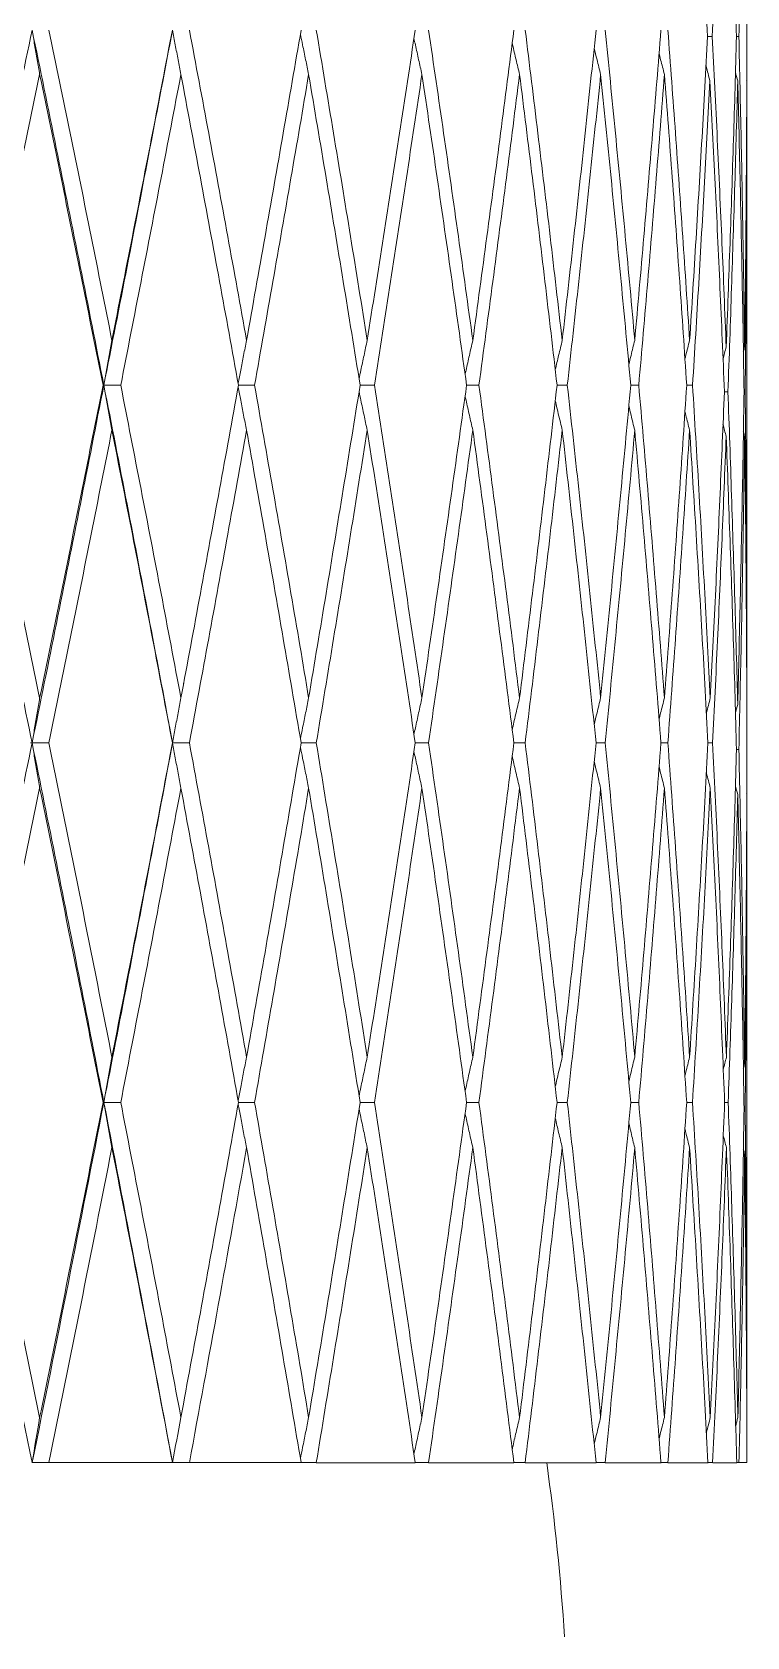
# Model space of a CAD drawing. Extents: x 1661 to 2451, y 0 to 579.
# Drawn here: x 1901.01 to 1907.1, y 425.28 to 438.94 of the extents above; entities that cross this region are included whole.
import ezdxf

# ---------------------------------------------------------------- set-up
doc = ezdxf.new("R2010")
doc.units = 0
doc.header["$LTSCALE"] = 10
doc.header["$MEASUREMENT"] = 0
doc.layers.add('1', color=7, linetype='CONTINUOUS')
doc.layers.add('2', color=7, linetype='CONTINUOUS', true_color=0xffffff)

msp = doc.modelspace()

# ---------------------------------------------------------------- linework, layer by layer
at = {"layer": '1', "color": 7, "linetype": 'Continuous', "lineweight": 18}
msp.add_arc((1885.586, 423.984), 20, 3.7175, 7.9896, dxfattribs=at)
at = {"layer": '2', "color": 7, "linetype": 'Continuous', "lineweight": 18}
for p, q in [((1907.093, 438.531), (1907.095, 438.523)), ((1907.095, 438.523), (1907.095, 438.469)), ((1907.095, 438.469), (1907.095, 433.272)), ((1907.081, 435.878), (1907.071, 435.878)), ((1907.095, 433.272), (1907.095, 433.217)), ((1907.095, 433.217), (1907.094, 433.211)), ((1907.093, 432.457), (1907.095, 432.45)), ((1907.095, 432.45), (1907.095, 432.395)), ((1907.095, 432.395), (1907.095, 427.149)), ((1907.081, 429.774), (1907.071, 429.774)), ((1907.095, 427.149), (1907.094, 427.142)), ((1902.207, 426.764), (1901.158, 426.764)), ((1903.302, 426.764), (1902.35, 426.764)), ((1907.095, 426.764), (1907.028, 426.764))]:
    msp.add_line(p, q, dxfattribs=at)
for ratio, start_param, end_param in [(0.000006, 0.584475, 0.669017), (0.000005, 0.487784, 0.572325), (0.000004, 0.391093, 0.475634), (0.000003, 0.294402, 0.378943), (0.000002, 0.19771, 0.282252), (0.000001, 0.101019, 0.18556)]:
    msp.add_ellipse((1890.095, 426.763), major_axis=(17.001, 0), ratio=ratio, start_param=start_param, end_param=end_param, dxfattribs=at)
for points, degree in [([(1906.761, 438.902), (1906.746, 439.195), (1906.713, 439.779), (1906.661, 440.653), (1906.624, 441.233), (1906.605, 441.522)], 3), ([(1906.919, 441.522), (1906.908, 441.233), (1906.884, 440.653), (1906.844, 439.779), (1906.816, 439.195), (1906.801, 438.902)], 3), ([(1906.919, 441.522), (1906.931, 441.233), (1906.952, 440.653), (1906.982, 439.779), (1906.999, 439.195), (1907.007, 438.902)], 3), ([(1907.076, 441.522), (1907.072, 441.233), (1907.064, 440.653), (1907.047, 439.779), (1907.034, 439.195), (1907.027, 438.902)], 3), ([(1907.076, 441.522), (1907.08, 441.233), (1907.087, 440.653), (1907.093, 439.779), (1907.095, 439.195), (1907.095, 438.902)], 3), ([(1900.376, 435.933), (1900.449, 436.271), (1900.592, 436.945), (1900.804, 437.953), (1900.943, 438.622), (1901.013, 438.956)], 3), ([(1901.623, 435.933), (1901.557, 436.271), (1901.423, 436.946), (1901.219, 437.953), (1901.082, 438.622), (1901.013, 438.956)], 3), ([(1901.013, 438.956), (1901.02, 438.914), (1901.034, 438.83), (1901.056, 438.704), (1901.07, 438.62), (1901.077, 438.578)], 3), ([(1901.156, 438.956), (1901.217, 438.664), (1901.337, 438.079), (1901.516, 437.199), (1901.633, 436.61), (1901.692, 436.315)], 3), ([(1901.623, 435.933), (1901.69, 436.271), (1901.822, 436.945), (1902.016, 437.953), (1902.144, 438.622), (1902.207, 438.956)], 3), ([(1901.692, 436.315), (1901.75, 436.61), (1901.866, 437.199), (1902.038, 438.079), (1902.15, 438.664), (1902.206, 438.956)], 3), ([(1902.207, 438.956), (1902.215, 438.914), (1902.231, 438.83), (1902.255, 438.704), (1902.271, 438.62), (1902.279, 438.578)], 3), ([(1902.351, 438.956), (1902.406, 438.664), (1902.516, 438.079), (1902.678, 437.199), (1902.785, 436.61), (1902.838, 436.315)], 3), ([(1902.838, 436.315), (1902.89, 436.61), (1902.995, 437.199), (1903.15, 438.079), (1903.251, 438.664), (1903.302, 438.956)], 3), ([(1903.431, 438.956), (1903.48, 438.664), (1903.578, 438.079), (1903.723, 437.199), (1903.818, 436.61), (1903.864, 436.315)], 3), ([(1903.864, 436.315), (1903.911, 436.61), (1904.004, 437.199), (1904.14, 438.079), (1904.229, 438.664), (1904.273, 438.956)], 3), ([(1904.386, 438.956), (1904.43, 438.664), (1904.515, 438.079), (1904.641, 437.199), (1904.722, 436.61), (1904.763, 436.315)], 3), ([(1904.763, 436.315), (1904.803, 436.61), (1904.883, 437.199), (1905, 438.079), (1905.075, 438.664), (1905.113, 438.956)], 3), ([(1905.209, 438.956), (1905.245, 438.664), (1905.317, 438.079), (1905.422, 437.199), (1905.49, 436.61), (1905.524, 436.315)], 3), ([(1905.524, 436.315), (1905.557, 436.61), (1905.624, 437.199), (1905.72, 438.079), (1905.781, 438.664), (1905.812, 438.956)], 3), ([(1905.889, 438.956), (1905.919, 438.664), (1905.977, 438.079), (1906.061, 437.199), (1906.115, 436.61), (1906.141, 436.315)], 3), ([(1906.141, 436.315), (1906.167, 436.61), (1906.219, 437.199), (1906.293, 438.079), (1906.341, 438.664), (1906.364, 438.956)], 3), ([(1906.608, 436.315), (1906.589, 436.61), (1906.55, 437.199), (1906.488, 438.079), (1906.445, 438.664), (1906.423, 438.956)], 3), ([(1906.761, 438.902), (1906.746, 438.616), (1906.714, 438.043), (1906.663, 437.18), (1906.627, 436.603), (1906.608, 436.315)], 3), ([(1906.801, 438.902), (1906.816, 438.61), (1906.844, 438.025), (1906.884, 437.144), (1906.908, 436.555), (1906.919, 436.26)], 3), ([(1907.007, 438.902), (1906.999, 438.61), (1906.982, 438.025), (1906.952, 437.144), (1906.931, 436.555), (1906.919, 436.26)], 3), ([(1907.027, 438.902), (1907.02, 438.902), (1907.014, 438.902), (1907.007, 438.902)], 3), ([(1907.027, 438.902), (1907.034, 438.61), (1907.047, 438.025), (1907.064, 437.144), (1907.072, 436.555), (1907.076, 436.26)], 3), ([(1907.095, 438.902), (1907.095, 438.61), (1907.093, 438.025), (1907.087, 437.144), (1907.08, 436.555), (1907.076, 436.26)], 3), ([(1901.077, 438.578), (1901.016, 438.285), (1900.894, 437.699), (1900.708, 436.818), (1900.582, 436.228), (1900.519, 435.933)], 3), ([(1901.077, 438.578), (1901.138, 438.285), (1901.259, 437.699), (1901.439, 436.818), (1901.557, 436.228), (1901.616, 435.933)], 3), ([(1902.279, 438.578), (1902.223, 438.285), (1902.111, 437.699), (1901.94, 436.818), (1901.825, 436.228), (1901.767, 435.933)], 3), ([(1902.279, 438.578), (1902.334, 438.285), (1902.445, 437.699), (1902.608, 436.818), (1902.716, 436.228), (1902.769, 435.933)], 3), ([(1903.366, 438.578), (1903.317, 438.285), (1903.216, 437.699), (1903.062, 436.818), (1902.958, 436.228), (1902.906, 435.933)], 3), ([(1903.366, 438.578), (1903.416, 438.285), (1903.515, 437.699), (1903.661, 436.818), (1903.756, 436.228), (1903.804, 435.933)], 3), ([(1904.33, 438.578), (1904.287, 438.285), (1904.198, 437.699), (1904.063, 436.818), (1903.971, 436.228), (1903.925, 435.933)], 3), ([(1904.33, 438.578), (1904.374, 438.285), (1904.46, 437.699), (1904.587, 436.818), (1904.669, 436.228), (1904.71, 435.933)], 3), ([(1905.161, 438.578), (1905.124, 438.285), (1905.049, 437.699), (1904.934, 436.818), (1904.855, 436.228), (1904.815, 435.933)], 3), ([(1905.161, 438.578), (1905.198, 438.285), (1905.271, 437.699), (1905.377, 436.818), (1905.446, 436.228), (1905.48, 435.933)], 3), ([(1905.567, 435.933), (1905.6, 436.228), (1905.665, 436.818), (1905.76, 437.699), (1905.821, 438.285), (1905.851, 438.578)], 3), ([(1905.851, 438.578), (1905.881, 438.285), (1905.94, 437.699), (1906.025, 436.818), (1906.08, 436.228), (1906.107, 435.933)], 3), ([(1906.175, 435.933), (1906.201, 436.228), (1906.252, 436.818), (1906.325, 437.699), (1906.371, 438.285), (1906.394, 438.578)], 3), ([(1906.394, 438.578), (1906.416, 438.285), (1906.461, 437.699), (1906.524, 436.818), (1906.564, 436.228), (1906.583, 435.933)], 3), ([(1906.998, 438.598), (1907.004, 438.573), (1907.011, 438.548), (1907.017, 438.523)], 3), ([(1906.781, 438.523), (1906.766, 438.237), (1906.735, 437.663), (1906.686, 436.8), (1906.651, 436.222), (1906.633, 435.933)], 3), ([(1906.904, 435.878), (1906.892, 436.174), (1906.867, 436.763), (1906.826, 437.645), (1906.797, 438.231), (1906.781, 438.523)], 3), ([(1907.017, 438.523), (1907.01, 438.231), (1906.993, 437.645), (1906.965, 436.763), (1906.945, 436.174), (1906.934, 435.878)], 3), ([(1907.017, 438.523), (1907.025, 438.231), (1907.039, 437.645), (1907.057, 436.763), (1907.067, 436.174), (1907.071, 435.878)], 3), ([(1907.081, 435.878), (1907.084, 436.168), (1907.089, 436.745), (1907.094, 437.608), (1907.095, 438.182), (1907.095, 438.469)], 3), ([(1901.692, 436.315), (1901.684, 436.272), (1901.669, 436.188), (1901.646, 436.061), (1901.631, 435.976), (1901.623, 435.933)], 3), ([(1906.919, 436.26), (1906.91, 436.225), (1906.901, 436.19), (1906.892, 436.155)], 3), ([(1907.076, 436.26), (1907.073, 436.246), (1907.069, 436.232), (1907.065, 436.218)], 3), ([(1900.376, 435.933), (1900.448, 435.597), (1900.591, 434.922), (1900.804, 433.907), (1900.943, 433.228), (1901.013, 432.889)], 3), ([(1900.519, 435.933), (1900.582, 435.639), (1900.708, 435.049), (1900.894, 434.162), (1901.016, 433.569), (1901.077, 433.272)], 3), ([(1901.623, 435.933), (1901.557, 435.597), (1901.424, 434.922), (1901.22, 433.907), (1901.082, 433.228), (1901.013, 432.889)], 3), ([(1901.616, 435.933), (1901.557, 435.639), (1901.439, 435.049), (1901.26, 434.162), (1901.138, 433.569), (1901.077, 433.272)], 3), ([(1901.623, 435.933), (1901.623, 435.933), (1901.621, 435.933), (1901.618, 435.933), (1901.617, 435.933), (1901.616, 435.933)], 3), ([(1901.767, 435.933), (1901.751, 435.933), (1901.719, 435.933), (1901.671, 435.933), (1901.639, 435.933), (1901.623, 435.933)], 3), ([(1901.623, 435.933), (1901.69, 435.597), (1901.821, 434.922), (1902.016, 433.907), (1902.144, 433.228), (1902.207, 432.889)], 3), ([(1901.623, 435.933), (1901.631, 435.891), (1901.646, 435.806), (1901.669, 435.679), (1901.684, 435.594), (1901.692, 435.552)], 3), ([(1901.767, 435.933), (1901.825, 435.639), (1901.94, 435.049), (1902.111, 434.162), (1902.223, 433.569), (1902.279, 433.272)], 3), ([(1902.769, 435.933), (1902.716, 435.639), (1902.608, 435.049), (1902.445, 434.162), (1902.335, 433.569), (1902.279, 433.272)], 3), ([(1902.906, 435.933), (1902.958, 435.639), (1903.062, 435.049), (1903.216, 434.162), (1903.317, 433.569), (1903.366, 433.272)], 3), ([(1903.804, 435.933), (1903.756, 435.639), (1903.661, 435.049), (1903.515, 434.162), (1903.416, 433.569), (1903.366, 433.272)], 3), ([(1903.925, 435.933), (1903.971, 435.639), (1904.063, 435.049), (1904.198, 434.162), (1904.286, 433.569), (1904.33, 433.272)], 3), ([(1904.71, 435.933), (1904.669, 435.639), (1904.587, 435.049), (1904.46, 434.162), (1904.374, 433.569), (1904.33, 433.272)], 3), ([(1904.815, 435.933), (1904.855, 435.639), (1904.933, 435.049), (1905.049, 434.162), (1905.124, 433.569), (1905.161, 433.272)], 3), ([(1905.48, 435.933), (1905.446, 435.639), (1905.377, 435.049), (1905.271, 434.162), (1905.198, 433.569), (1905.161, 433.272)], 3), ([(1905.567, 435.933), (1905.6, 435.639), (1905.665, 435.049), (1905.76, 434.162), (1905.821, 433.569), (1905.851, 433.272)], 3), ([(1905.851, 433.272), (1905.881, 433.569), (1905.94, 434.162), (1906.025, 435.049), (1906.08, 435.639), (1906.107, 435.933)], 3), ([(1906.175, 435.933), (1906.201, 435.639), (1906.252, 435.049), (1906.324, 434.162), (1906.371, 433.569), (1906.394, 433.272)], 3), ([(1906.394, 433.272), (1906.416, 433.569), (1906.461, 434.162), (1906.524, 435.049), (1906.564, 435.639), (1906.583, 435.933)], 3), ([(1906.784, 433.272), (1906.769, 433.569), (1906.737, 434.162), (1906.687, 435.049), (1906.651, 435.639), (1906.633, 435.933)], 3), ([(1906.904, 435.878), (1906.892, 435.59), (1906.868, 435.012), (1906.828, 434.143), (1906.799, 433.563), (1906.784, 433.272)], 3), ([(1906.934, 435.878), (1906.924, 435.878), (1906.914, 435.878), (1906.904, 435.878)], 3), ([(1906.934, 435.878), (1906.945, 435.584), (1906.965, 434.994), (1906.993, 434.107), (1907.01, 433.514), (1907.017, 433.217)], 3), ([(1907.071, 435.878), (1907.067, 435.584), (1907.057, 434.994), (1907.039, 434.107), (1907.025, 433.514), (1907.017, 433.217)], 3), ([(1907.095, 433.272), (1907.095, 433.563), (1907.094, 434.143), (1907.089, 435.012), (1907.084, 435.59), (1907.081, 435.878)], 3), ([(1906.919, 435.497), (1906.91, 435.532), (1906.901, 435.566), (1906.892, 435.601)], 3), ([(1901.692, 435.552), (1901.633, 435.257), (1901.516, 434.666), (1901.337, 433.779), (1901.217, 433.186), (1901.156, 432.889)], 3), ([(1901.692, 435.552), (1901.75, 435.257), (1901.866, 434.666), (1902.038, 433.779), (1902.15, 433.186), (1902.207, 432.889)], 3), ([(1902.838, 435.552), (1902.785, 435.257), (1902.678, 434.666), (1902.516, 433.779), (1902.406, 433.186), (1902.351, 432.889)], 3), ([(1902.838, 435.552), (1902.89, 435.257), (1902.995, 434.666), (1903.15, 433.779), (1903.251, 433.186), (1903.302, 432.889)], 3), ([(1903.864, 435.552), (1903.818, 435.257), (1903.723, 434.666), (1903.579, 433.779), (1903.48, 433.186), (1903.431, 432.889)], 3), ([(1903.864, 435.552), (1903.911, 435.257), (1904.004, 434.666), (1904.14, 433.779), (1904.229, 433.186), (1904.273, 432.889)], 3), ([(1904.763, 435.552), (1904.722, 435.257), (1904.641, 434.666), (1904.515, 433.779), (1904.43, 433.186), (1904.386, 432.889)], 3), ([(1904.763, 435.552), (1904.803, 435.257), (1904.883, 434.666), (1904.999, 433.779), (1905.075, 433.186), (1905.113, 432.889)], 3), ([(1905.524, 435.552), (1905.49, 435.257), (1905.422, 434.666), (1905.317, 433.779), (1905.245, 433.186), (1905.208, 432.889)], 3), ([(1905.524, 435.552), (1905.557, 435.257), (1905.623, 434.666), (1905.719, 433.779), (1905.781, 433.186), (1905.812, 432.889)], 3), ([(1905.889, 432.889), (1905.919, 433.186), (1905.977, 433.779), (1906.061, 434.666), (1906.115, 435.257), (1906.141, 435.552)], 3), ([(1906.141, 435.552), (1906.167, 435.257), (1906.219, 434.666), (1906.293, 433.779), (1906.341, 433.186), (1906.364, 432.889)], 3), ([(1906.423, 432.889), (1906.445, 433.186), (1906.488, 433.779), (1906.55, 434.666), (1906.589, 435.257), (1906.608, 435.552)], 3), ([(1906.608, 435.552), (1906.627, 435.257), (1906.664, 434.666), (1906.716, 433.779), (1906.749, 433.186), (1906.764, 432.889)], 3), ([(1906.919, 435.497), (1906.908, 435.208), (1906.884, 434.63), (1906.846, 433.76), (1906.818, 433.179), (1906.804, 432.889)], 3), ([(1907.007, 432.834), (1906.999, 433.13), (1906.982, 433.724), (1906.952, 434.611), (1906.931, 435.202), (1906.919, 435.497)], 3), ([(1907.076, 435.497), (1907.072, 435.202), (1907.064, 434.611), (1907.047, 433.724), (1907.034, 433.13), (1907.027, 432.834)], 3), ([(1907.065, 435.539), (1907.069, 435.525), (1907.073, 435.511), (1907.076, 435.497)], 3), ([(1907.076, 435.497), (1907.08, 435.202), (1907.087, 434.611), (1907.093, 433.724), (1907.095, 433.13), (1907.095, 432.834)], 3), ([(1902.3, 433.387), (1902.303, 433.4)], 1), ([(1901.077, 433.272), (1901.07, 433.23), (1901.056, 433.145), (1901.034, 433.017), (1901.02, 432.931), (1901.013, 432.889)], 3), ([(1902.279, 433.272), (1902.271, 433.23), (1902.255, 433.145), (1902.231, 433.017), (1902.215, 432.931), (1902.207, 432.889)], 3), ([(1907.017, 433.217), (1907.011, 433.192), (1907.004, 433.167), (1906.998, 433.142)], 3), ([(1900.376, 429.83), (1900.449, 430.17), (1900.592, 430.851), (1900.804, 431.871), (1900.943, 432.55), (1901.013, 432.889)], 3), ([(1900.998, 432.889), (1901, 432.889), (1901.003, 432.889), (1901.008, 432.889), (1901.011, 432.889), (1901.013, 432.889)], 3), ([(1901.156, 432.889), (1901.14, 432.889), (1901.108, 432.889), (1901.06, 432.889), (1901.029, 432.889), (1901.013, 432.889)], 3), ([(1901.623, 429.83), (1901.557, 430.17), (1901.423, 430.851), (1901.22, 431.871), (1901.082, 432.55), (1901.013, 432.889)], 3), ([(1901.013, 432.889), (1901.02, 432.846), (1901.034, 432.761), (1901.056, 432.633), (1901.07, 432.547), (1901.077, 432.505)], 3), ([(1901.156, 432.889), (1901.217, 432.592), (1901.337, 431.999), (1901.516, 431.107), (1901.633, 430.512), (1901.692, 430.215)], 3), ([(1901.623, 429.83), (1901.69, 430.17), (1901.822, 430.851), (1902.016, 431.871), (1902.144, 432.55), (1902.207, 432.889)], 3), ([(1901.692, 430.215), (1901.75, 430.512), (1901.866, 431.107), (1902.038, 431.999), (1902.15, 432.592), (1902.207, 432.889)], 3), ([(1902.351, 432.889), (1902.335, 432.889), (1902.303, 432.889), (1902.255, 432.889), (1902.223, 432.889), (1902.207, 432.889)], 3), ([(1902.207, 432.889), (1902.215, 432.846), (1902.231, 432.761), (1902.255, 432.633), (1902.271, 432.547), (1902.279, 432.505)], 3), ([(1902.207, 432.889), (1902.207, 432.889), (1902.207, 432.889), (1902.207, 432.889), (1902.207, 432.889), (1902.207, 432.889)], 3), ([(1902.351, 432.889), (1902.406, 432.592), (1902.516, 431.999), (1902.678, 431.107), (1902.785, 430.512), (1902.838, 430.215)], 3), ([(1902.838, 430.215), (1902.89, 430.512), (1902.995, 431.107), (1903.15, 431.999), (1903.251, 432.592), (1903.302, 432.889)], 3), ([(1903.431, 432.889), (1903.48, 432.592), (1903.578, 431.999), (1903.723, 431.107), (1903.818, 430.512), (1903.864, 430.215)], 3), ([(1903.864, 430.215), (1903.911, 430.512), (1904.004, 431.107), (1904.14, 431.999), (1904.229, 432.592), (1904.273, 432.889)], 3), ([(1904.386, 432.889), (1904.43, 432.592), (1904.515, 431.999), (1904.641, 431.107), (1904.722, 430.512), (1904.763, 430.215)], 3), ([(1904.763, 430.215), (1904.803, 430.512), (1904.883, 431.107), (1905, 431.999), (1905.075, 432.592), (1905.113, 432.889)], 3), ([(1905.208, 432.889), (1905.245, 432.592), (1905.317, 431.999), (1905.422, 431.107), (1905.49, 430.512), (1905.524, 430.215)], 3), ([(1905.524, 430.215), (1905.557, 430.512), (1905.624, 431.107), (1905.719, 431.999), (1905.781, 432.592), (1905.812, 432.889)], 3), ([(1905.889, 432.889), (1905.919, 432.592), (1905.977, 431.999), (1906.061, 431.107), (1906.115, 430.512), (1906.141, 430.215)], 3), ([(1906.141, 430.215), (1906.167, 430.512), (1906.219, 431.107), (1906.293, 431.999), (1906.341, 432.592), (1906.364, 432.889)], 3), ([(1906.423, 432.889), (1906.445, 432.592), (1906.488, 431.999), (1906.55, 431.107), (1906.589, 430.512), (1906.608, 430.215)], 3), ([(1906.608, 430.215), (1906.627, 430.512), (1906.664, 431.107), (1906.716, 431.999), (1906.749, 432.592), (1906.764, 432.889)], 3), ([(1906.921, 430.215), (1906.91, 430.512), (1906.886, 431.107), (1906.847, 431.999), (1906.818, 432.592), (1906.804, 432.889)], 3), ([(1907.007, 432.834), (1906.999, 432.543), (1906.982, 431.962), (1906.954, 431.089), (1906.932, 430.506), (1906.921, 430.215)], 3), ([(1907.027, 432.834), (1907.02, 432.834), (1907.014, 432.834), (1907.007, 432.834)], 3), ([(1907.027, 432.834), (1907.034, 432.537), (1907.047, 431.944), (1907.064, 431.052), (1907.072, 430.457), (1907.076, 430.159)], 3), ([(1907.095, 432.834), (1907.095, 432.537), (1907.093, 431.944), (1907.087, 431.052), (1907.08, 430.457), (1907.076, 430.159)], 3), ([(1901.077, 432.505), (1901.016, 432.208), (1900.894, 431.614), (1900.708, 430.723), (1900.582, 430.128), (1900.519, 429.83)], 3), ([(1901.077, 432.505), (1901.138, 432.208), (1901.259, 431.614), (1901.439, 430.723), (1901.557, 430.128), (1901.616, 429.83)], 3), ([(1902.279, 432.505), (1902.223, 432.208), (1902.111, 431.614), (1901.94, 430.723), (1901.825, 430.128), (1901.767, 429.83)], 3), ([(1902.279, 432.505), (1902.334, 432.208), (1902.445, 431.614), (1902.608, 430.723), (1902.716, 430.128), (1902.769, 429.83)], 3), ([(1903.366, 432.505), (1903.317, 432.208), (1903.216, 431.614), (1903.062, 430.723), (1902.958, 430.128), (1902.906, 429.83)], 3), ([(1903.366, 432.505), (1903.416, 432.208), (1903.515, 431.614), (1903.661, 430.723), (1903.756, 430.128), (1903.804, 429.83)], 3), ([(1904.33, 432.505), (1904.287, 432.208), (1904.198, 431.614), (1904.063, 430.723), (1903.971, 430.128), (1903.925, 429.83)], 3), ([(1904.33, 432.505), (1904.374, 432.208), (1904.46, 431.614), (1904.587, 430.723), (1904.669, 430.128), (1904.71, 429.83)], 3), ([(1905.161, 432.505), (1905.124, 432.208), (1905.049, 431.614), (1904.934, 430.723), (1904.855, 430.128), (1904.815, 429.83)], 3), ([(1905.161, 432.505), (1905.198, 432.208), (1905.271, 431.614), (1905.377, 430.723), (1905.446, 430.128), (1905.48, 429.83)], 3), ([(1905.851, 432.505), (1905.821, 432.208), (1905.76, 431.614), (1905.665, 430.723), (1905.6, 430.128), (1905.567, 429.83)], 3), ([(1905.851, 432.505), (1905.881, 432.208), (1905.94, 431.614), (1906.025, 430.723), (1906.08, 430.128), (1906.107, 429.83)], 3), ([(1906.394, 432.505), (1906.371, 432.208), (1906.325, 431.614), (1906.252, 430.723), (1906.201, 430.128), (1906.175, 429.83)], 3), ([(1906.394, 432.505), (1906.416, 432.208), (1906.461, 431.614), (1906.524, 430.723), (1906.564, 430.128), (1906.583, 429.83)], 3), ([(1906.632, 429.83), (1906.651, 430.128), (1906.687, 430.723), (1906.738, 431.614), (1906.769, 432.208), (1906.784, 432.505)], 3), ([(1906.784, 432.505), (1906.799, 432.208), (1906.829, 431.614), (1906.869, 430.723), (1906.894, 430.128), (1906.906, 429.83)], 3), ([(1907.017, 432.45), (1907.01, 432.159), (1906.994, 431.578), (1906.967, 430.704), (1906.946, 430.121), (1906.936, 429.83)], 3), ([(1907.017, 432.45), (1907.011, 432.475), (1907.004, 432.5), (1906.998, 432.525)], 3), ([(1907.071, 429.774), (1907.067, 430.072), (1907.057, 430.667), (1907.039, 431.559), (1907.025, 432.153), (1907.017, 432.45)], 3), ([(1907.095, 432.395), (1907.095, 432.104), (1907.094, 431.522), (1907.089, 430.649), (1907.084, 430.066), (1907.081, 429.774)], 3), ([(1901.692, 430.215), (1901.684, 430.172), (1901.669, 430.087), (1901.646, 429.958), (1901.631, 429.873), (1901.623, 429.83)], 3), ([(1906.921, 430.215), (1906.912, 430.18), (1906.903, 430.145), (1906.894, 430.11)], 3), ([(1907.076, 430.159), (1907.073, 430.145), (1907.069, 430.131), (1907.065, 430.116)], 3), ([(1900.376, 429.83), (1900.593, 428.809), (1900.805, 427.786), (1901.013, 426.764)], 3), ([(1900.519, 429.83), (1900.582, 429.532), (1900.708, 428.937), (1900.894, 428.043), (1901.016, 427.447), (1901.077, 427.149)], 3), ([(1901.616, 429.83), (1901.557, 429.532), (1901.439, 428.937), (1901.259, 428.043), (1901.138, 427.447), (1901.077, 427.149)], 3), ([(1901.623, 429.83), (1901.623, 429.83), (1901.621, 429.83), (1901.618, 429.83), (1901.617, 429.83), (1901.616, 429.83)], 3), ([(1901.767, 429.83), (1901.751, 429.83), (1901.719, 429.83), (1901.671, 429.83), (1901.639, 429.83), (1901.623, 429.83)], 3), ([(1901.623, 429.83), (1901.631, 429.787), (1901.646, 429.701), (1901.669, 429.573), (1901.684, 429.487), (1901.692, 429.445)], 3), ([(1901.767, 429.83), (1901.825, 429.532), (1901.94, 428.937), (1902.111, 428.043), (1902.223, 427.447), (1902.279, 427.149)], 3), ([(1902.769, 429.83), (1902.716, 429.532), (1902.608, 428.937), (1902.445, 428.043), (1902.334, 427.447), (1902.279, 427.149)], 3), ([(1902.906, 429.83), (1902.958, 429.532), (1903.062, 428.937), (1903.216, 428.043), (1903.317, 427.447), (1903.366, 427.149)], 3), ([(1903.804, 429.83), (1903.756, 429.532), (1903.661, 428.937), (1903.515, 428.043), (1903.416, 427.447), (1903.366, 427.149)], 3), ([(1903.925, 429.83), (1903.971, 429.532), (1904.063, 428.937), (1904.198, 428.043), (1904.287, 427.447), (1904.33, 427.149)], 3), ([(1904.71, 429.83), (1904.669, 429.532), (1904.587, 428.937), (1904.46, 428.043), (1904.374, 427.447), (1904.33, 427.149)], 3), ([(1904.815, 429.83), (1904.855, 429.532), (1904.933, 428.937), (1905.049, 428.043), (1905.124, 427.447), (1905.161, 427.149)], 3), ([(1905.48, 429.83), (1905.446, 429.532), (1905.377, 428.937), (1905.271, 428.043), (1905.198, 427.447), (1905.161, 427.149)], 3), ([(1905.567, 429.83), (1905.6, 429.532), (1905.665, 428.937), (1905.76, 428.043), (1905.821, 427.447), (1905.851, 427.149)], 3), ([(1906.107, 429.83), (1906.08, 429.532), (1906.025, 428.937), (1905.94, 428.043), (1905.881, 427.447), (1905.851, 427.149)], 3), ([(1906.175, 429.83), (1906.201, 429.532), (1906.252, 428.937), (1906.324, 428.043), (1906.371, 427.447), (1906.394, 427.149)], 3), ([(1906.583, 429.83), (1906.564, 429.532), (1906.524, 428.937), (1906.461, 428.043), (1906.416, 427.447), (1906.394, 427.149)], 3), ([(1906.632, 429.83), (1906.651, 429.532), (1906.687, 428.937), (1906.737, 428.043), (1906.769, 427.447), (1906.784, 427.149)], 3), ([(1906.784, 427.149), (1906.799, 427.447), (1906.829, 428.043), (1906.869, 428.937), (1906.894, 429.532), (1906.906, 429.83)], 3), ([(1906.936, 429.83), (1906.926, 429.83), (1906.916, 429.83), (1906.906, 429.83)], 3), ([(1907.019, 427.149), (1907.011, 427.447), (1906.995, 428.043), (1906.967, 428.937), (1906.947, 429.532), (1906.936, 429.83)], 3), ([(1907.071, 429.774), (1907.067, 429.483), (1907.057, 428.9), (1907.04, 428.025), (1907.026, 427.441), (1907.019, 427.149)], 3), ([(1907.081, 429.774), (1907.084, 429.483), (1907.089, 428.9), (1907.094, 428.025), (1907.095, 427.441), (1907.095, 427.149)], 3), ([(1901.692, 429.445), (1901.516, 428.551), (1901.338, 427.658), (1901.156, 426.764)], 3), ([(1901.692, 429.445), (1901.867, 428.551), (1902.039, 427.657), (1902.207, 426.764)], 3), ([(1902.838, 429.445), (1902.679, 428.551), (1902.516, 427.657), (1902.351, 426.763)], 3), ([(1902.838, 429.445), (1902.89, 429.147), (1902.995, 428.551), (1903.15, 427.658), (1903.251, 427.062), (1903.302, 426.764)], 3), ([(1903.864, 429.445), (1903.818, 429.147), (1903.723, 428.551), (1903.578, 427.658), (1903.48, 427.062), (1903.431, 426.764)], 3), ([(1903.864, 429.445), (1903.911, 429.147), (1904.004, 428.551), (1904.14, 427.658), (1904.229, 427.062), (1904.273, 426.764)], 3), ([(1904.763, 429.445), (1904.722, 429.147), (1904.641, 428.551), (1904.515, 427.658), (1904.43, 427.062), (1904.386, 426.764)], 3), ([(1904.763, 429.445), (1904.803, 429.147), (1904.883, 428.551), (1905, 427.658), (1905.075, 427.062), (1905.113, 426.764)], 3), ([(1905.524, 429.445), (1905.49, 429.147), (1905.422, 428.551), (1905.317, 427.658), (1905.245, 427.062), (1905.208, 426.764)], 3), ([(1905.524, 429.445), (1905.557, 429.147), (1905.623, 428.551), (1905.719, 427.658), (1905.781, 427.062), (1905.812, 426.764)], 3), ([(1906.141, 429.445), (1906.115, 429.147), (1906.061, 428.551), (1905.977, 427.658), (1905.919, 427.062), (1905.889, 426.764)], 3), ([(1906.141, 429.445), (1906.167, 429.147), (1906.219, 428.551), (1906.293, 427.658), (1906.341, 427.062), (1906.364, 426.764)], 3), ([(1906.608, 429.445), (1906.589, 429.147), (1906.55, 428.551), (1906.488, 427.658), (1906.445, 427.062), (1906.423, 426.764)], 3), ([(1906.608, 429.445), (1906.627, 429.147), (1906.664, 428.551), (1906.716, 427.658), (1906.749, 427.062), (1906.764, 426.764)], 3), ([(1906.804, 426.764), (1906.818, 427.062), (1906.847, 427.658), (1906.886, 428.551), (1906.91, 429.147), (1906.921, 429.445)], 3), ([(1906.921, 429.445), (1906.912, 429.48), (1906.903, 429.514), (1906.894, 429.549)], 3), ([(1906.921, 429.445), (1906.933, 429.147), (1906.954, 428.551), (1906.983, 427.658), (1907.001, 427.062), (1907.009, 426.764)], 3), ([(1907.076, 429.389), (1907.073, 429.404), (1907.069, 429.418), (1907.065, 429.432)], 3), ([(1907.028, 426.764), (1907.035, 427.056), (1907.048, 427.639), (1907.064, 428.515), (1907.073, 429.098), (1907.076, 429.389)], 3), ([(1901.077, 427.149), (1901.056, 427.021), (1901.034, 426.892), (1901.013, 426.764)], 3), ([(1902.279, 427.149), (1902.255, 427.021), (1902.231, 426.892), (1902.207, 426.764)], 3), ([(1907.019, 427.149), (1907.012, 427.124), (1907.006, 427.099), (1907, 427.075)], 3), ([(1907.094, 427.142), (1907.095, 427.031), (1907.095, 426.919), (1907.095, 426.808)], 3), ([(1901.158, 426.764), (1901.109, 426.764), (1901.061, 426.764), (1901.013, 426.764)], 3), ([(1902.207, 426.764), (1902.207, 426.764), (1902.207, 426.764), (1902.207, 426.764)], 3), ([(1902.35, 426.764), (1902.303, 426.764), (1902.256, 426.764), (1902.209, 426.764)], 3), ([(1907.028, 426.764), (1907.022, 426.764), (1907.015, 426.764), (1907.009, 426.764)], 3)]:
    msp.add_open_spline(points, degree=degree, dxfattribs=at)
for points, knots in [([(1903.296, 438.922), (1903.302, 438.891), (1903.317, 438.818), (1903.34, 438.704), (1903.358, 438.62), (1903.366, 438.578)], [0, 0, 0, 0, 0.265837, 0.632918, 1, 1, 1, 1]), ([(1904.262, 438.884), (1904.266, 438.866), (1904.28, 438.806), (1904.302, 438.704), (1904.321, 438.62), (1904.33, 438.578)], [0, 0, 0, 0, 0.176255, 0.588128, 1, 1, 1, 1]), ([(1905.098, 438.845), (1905.099, 438.84), (1905.11, 438.793), (1905.131, 438.704), (1905.151, 438.62), (1905.161, 438.578)], [0, 0, 0, 0, 0.056025, 0.528013, 1, 1, 1, 1]), ([(1906.801, 438.902), (1906.788, 438.902), (1906.775, 438.902), (1906.761, 438.902), (1906.761, 438.902)], [0, 0, 0, 0, 0.991193, 1, 1, 1, 1]), ([(1905.851, 438.578), (1905.841, 438.62), (1905.822, 438.695), (1905.804, 438.77), (1905.795, 438.803)], [0, 0, 0, 0, 0.559107, 1, 1, 1, 1]), ([(1906.394, 438.578), (1906.383, 438.62), (1906.368, 438.68), (1906.352, 438.74), (1906.348, 438.758)], [0, 0, 0, 0, 0.698742, 1, 1, 1, 1]), ([(1906.781, 438.523), (1906.77, 438.565), (1906.759, 438.609), (1906.748, 438.653), (1906.747, 438.655)], [0, 0, 0, 0, 0.960352, 1, 1, 1, 1]), ([(1902.838, 436.315), (1902.829, 436.272), (1902.812, 436.188), (1902.789, 436.066), (1902.773, 435.987), (1902.766, 435.95)], [0, 0, 0, 0, 0.348583, 0.697167, 1, 1, 1, 1]), ([(1903.864, 436.315), (1903.855, 436.272), (1903.837, 436.188), (1903.814, 436.079), (1903.8, 436.012), (1903.795, 435.987)], [0, 0, 0, 0, 0.388049, 0.776097, 1, 1, 1, 1]), ([(1904.763, 436.315), (1904.753, 436.272), (1904.734, 436.188), (1904.712, 436.091), (1904.7, 436.037), (1904.697, 436.026)], [0, 0, 0, 0, 0.439518, 0.879036, 1, 1, 1, 1]), ([(1905.524, 436.315), (1905.514, 436.272), (1905.494, 436.19), (1905.474, 436.107), (1905.465, 436.066)], [0, 0, 0, 0, 0.511015, 1, 1, 1, 1]), ([(1906.141, 436.315), (1906.13, 436.272), (1906.113, 436.204), (1906.097, 436.136), (1906.09, 436.11)], [0, 0, 0, 0, 0.619417, 1, 1, 1, 1]), ([(1906.608, 436.315), (1906.597, 436.272), (1906.584, 436.22), (1906.571, 436.168), (1906.568, 436.157)], [0, 0, 0, 0, 0.80698, 1, 1, 1, 1]), ([(1902.766, 435.917), (1902.773, 435.88), (1902.789, 435.8), (1902.812, 435.679), (1902.829, 435.594), (1902.838, 435.552)], [0, 0, 0, 0, 0.302833, 0.651416, 1, 1, 1, 1]), ([(1902.906, 435.933), (1902.89, 435.933), (1902.858, 435.933), (1902.812, 435.933), (1902.783, 435.933), (1902.769, 435.933)], [0, 0, 0, 0, 0.34875, 0.6975, 1, 1, 1, 1]), ([(1903.795, 435.879), (1903.8, 435.855), (1903.814, 435.788), (1903.837, 435.679), (1903.855, 435.594), (1903.864, 435.552)], [0, 0, 0, 0, 0.223945, 0.611973, 1, 1, 1, 1]), ([(1903.925, 435.933), (1903.909, 435.933), (1903.878, 435.933), (1903.837, 435.933), (1903.813, 435.933), (1903.804, 435.933)], [0, 0, 0, 0, 0.38874, 0.77748, 1, 1, 1, 1]), ([(1904.697, 435.841), (1904.7, 435.829), (1904.712, 435.775), (1904.734, 435.679), (1904.753, 435.594), (1904.763, 435.552)], [0, 0, 0, 0, 0.121161, 0.560581, 1, 1, 1, 1]), ([(1904.815, 435.933), (1904.799, 435.933), (1904.769, 435.933), (1904.734, 435.933), (1904.714, 435.933), (1904.71, 435.933)], [0, 0, 0, 0, 0.4411, 0.8822, 1, 1, 1, 1]), ([(1905.48, 435.933), (1905.494, 435.933), (1905.523, 435.933), (1905.552, 435.933), (1905.567, 435.933)], [0, 0, 0, 0, 0.485867, 1, 1, 1, 1]), ([(1906.107, 435.933), (1906.115, 435.933), (1906.138, 435.933), (1906.161, 435.933), (1906.175, 435.933)], [0, 0, 0, 0, 0.373971, 1, 1, 1, 1]), ([(1906.633, 435.933), (1906.619, 435.933), (1906.603, 435.933), (1906.586, 435.933), (1906.583, 435.933)], [0, 0, 0, 0, 0.823716, 1, 1, 1, 1]), ([(1905.465, 435.801), (1905.474, 435.76), (1905.494, 435.677), (1905.514, 435.594), (1905.524, 435.552)], [0, 0, 0, 0, 0.489303, 1, 1, 1, 1]), ([(1906.141, 435.552), (1906.13, 435.594), (1906.113, 435.662), (1906.097, 435.731), (1906.09, 435.757)], [0, 0, 0, 0, 0.619849, 1, 1, 1, 1]), ([(1906.608, 435.552), (1906.597, 435.594), (1906.584, 435.646), (1906.571, 435.699), (1906.568, 435.709)], [0, 0, 0, 0, 0.807744, 1, 1, 1, 1]), ([(1903.366, 433.272), (1903.358, 433.23), (1903.34, 433.145), (1903.317, 433.029), (1903.302, 432.955), (1903.296, 432.924)], [0, 0, 0, 0, 0.367227, 0.734454, 1, 1, 1, 1]), ([(1904.33, 433.272), (1904.321, 433.23), (1904.302, 433.145), (1904.28, 433.041), (1904.266, 432.98), (1904.262, 432.962)], [0, 0, 0, 0, 0.412015, 0.82403, 1, 1, 1, 1]), ([(1905.161, 433.272), (1905.151, 433.23), (1905.131, 433.145), (1905.11, 433.054), (1905.099, 433.007), (1905.098, 433.002)], [0, 0, 0, 0, 0.472144, 0.944288, 1, 1, 1, 1]), ([(1905.851, 433.272), (1905.841, 433.23), (1905.822, 433.154), (1905.804, 433.077), (1905.795, 433.044)], [0, 0, 0, 0, 0.559107, 1, 1, 1, 1]), ([(1906.394, 433.272), (1906.383, 433.23), (1906.368, 433.169), (1906.352, 433.108), (1906.348, 433.09)], [0, 0, 0, 0, 0.69865, 1, 1, 1, 1]), ([(1906.784, 433.272), (1906.773, 433.23), (1906.762, 433.186), (1906.751, 433.142), (1906.75, 433.14)], [0, 0, 0, 0, 0.966971, 1, 1, 1, 1]), ([(1903.296, 432.853), (1903.302, 432.822), (1903.317, 432.749), (1903.34, 432.633), (1903.358, 432.547), (1903.366, 432.505)], [0, 0, 0, 0, 0.265483, 0.632741, 1, 1, 1, 1]), ([(1903.431, 432.889), (1903.415, 432.889), (1903.383, 432.889), (1903.34, 432.889), (1903.313, 432.889), (1903.302, 432.889)], [0, 0, 0, 0, 0.367518, 0.735036, 1, 1, 1, 1]), ([(1904.386, 432.889), (1904.371, 432.889), (1904.34, 432.889), (1904.302, 432.889), (1904.28, 432.889), (1904.273, 432.889)], [0, 0, 0, 0, 0.412982, 0.825964, 1, 1, 1, 1]), ([(1905.208, 432.889), (1905.193, 432.889), (1905.163, 432.889), (1905.131, 432.889), (1905.114, 432.889), (1905.113, 432.889)], [0, 0, 0, 0, 0.474306, 0.948613, 1, 1, 1, 1]), ([(1905.812, 432.889), (1905.823, 432.889), (1905.849, 432.889), (1905.875, 432.889), (1905.889, 432.889)], [0, 0, 0, 0, 0.436431, 1, 1, 1, 1]), ([(1906.364, 432.889), (1906.37, 432.889), (1906.389, 432.889), (1906.409, 432.889), (1906.423, 432.889)], [0, 0, 0, 0, 0.290949, 1, 1, 1, 1]), ([(1906.804, 432.889), (1906.791, 432.889), (1906.777, 432.889), (1906.764, 432.889), (1906.764, 432.889)], [0, 0, 0, 0, 0.995673, 1, 1, 1, 1]), ([(1904.262, 432.815), (1904.266, 432.797), (1904.28, 432.736), (1904.302, 432.633), (1904.321, 432.547), (1904.33, 432.505)], [0, 0, 0, 0, 0.175859, 0.587929, 1, 1, 1, 1]), ([(1905.098, 432.776), (1905.099, 432.771), (1905.11, 432.723), (1905.131, 432.633), (1905.151, 432.547), (1905.161, 432.505)], [0, 0, 0, 0, 0.055546, 0.527773, 1, 1, 1, 1]), ([(1905.795, 432.733), (1905.804, 432.7), (1905.822, 432.624), (1905.841, 432.547), (1905.851, 432.505)], [0, 0, 0, 0, 0.440817, 1, 1, 1, 1]), ([(1906.348, 432.688), (1906.352, 432.669), (1906.368, 432.608), (1906.383, 432.547), (1906.394, 432.505)], [0, 0, 0, 0, 0.300706, 1, 1, 1, 1]), ([(1906.784, 432.505), (1906.773, 432.547), (1906.762, 432.591), (1906.751, 432.635), (1906.75, 432.637)], [0, 0, 0, 0, 0.967807, 1, 1, 1, 1]), ([(1902.838, 430.215), (1902.829, 430.172), (1902.812, 430.087), (1902.789, 429.964), (1902.773, 429.884), (1902.766, 429.847)], [0, 0, 0, 0, 0.348704, 0.697407, 1, 1, 1, 1]), ([(1903.864, 430.215), (1903.855, 430.172), (1903.837, 430.087), (1903.814, 429.976), (1903.8, 429.909), (1903.795, 429.884)], [0, 0, 0, 0, 0.388203, 0.776407, 1, 1, 1, 1]), ([(1904.763, 430.215), (1904.753, 430.172), (1904.734, 430.087), (1904.712, 429.989), (1904.7, 429.935), (1904.697, 429.923)], [0, 0, 0, 0, 0.439718, 0.879435, 1, 1, 1, 1]), ([(1905.524, 430.215), (1905.514, 430.172), (1905.494, 430.089), (1905.474, 430.005), (1905.465, 429.964)], [0, 0, 0, 0, 0.511272, 1, 1, 1, 1]), ([(1906.141, 430.215), (1906.13, 430.172), (1906.113, 430.103), (1906.097, 430.034), (1906.09, 430.008)], [0, 0, 0, 0, 0.619777, 1, 1, 1, 1]), ([(1906.608, 430.215), (1906.597, 430.172), (1906.584, 430.119), (1906.571, 430.066), (1906.568, 430.056)], [0, 0, 0, 0, 0.807532, 1, 1, 1, 1]), ([(1901.623, 429.83), (1901.424, 428.809), (1901.221, 427.786), (1901.013, 426.764), (1901.013, 426.763)], [0, 0, 0, 0, 0.999945, 1, 1, 1, 1]), ([(1901.623, 429.83), (1901.823, 428.809), (1902.017, 427.786), (1902.207, 426.764), (1902.207, 426.764)], [0, 0, 0, 0, 0.999977, 1, 1, 1, 1]), ([(1902.906, 429.83), (1902.89, 429.83), (1902.858, 429.83), (1902.812, 429.83), (1902.783, 429.83), (1902.769, 429.83)], [0, 0, 0, 0, 0.348869, 0.697737, 1, 1, 1, 1]), ([(1903.925, 429.83), (1903.909, 429.83), (1903.878, 429.83), (1903.837, 429.83), (1903.813, 429.83), (1903.804, 429.83)], [0, 0, 0, 0, 0.388889, 0.777777, 1, 1, 1, 1]), ([(1904.815, 429.83), (1904.799, 429.83), (1904.769, 429.83), (1904.734, 429.83), (1904.714, 429.83), (1904.71, 429.83)], [0, 0, 0, 0, 0.44129, 0.882579, 1, 1, 1, 1]), ([(1905.567, 429.83), (1905.552, 429.83), (1905.523, 429.83), (1905.494, 429.83), (1905.48, 429.83)], [0, 0, 0, 0, 0.514365, 1, 1, 1, 1]), ([(1906.175, 429.83), (1906.161, 429.83), (1906.138, 429.83), (1906.115, 429.83), (1906.107, 429.83)], [0, 0, 0, 0, 0.626456, 1, 1, 1, 1]), ([(1906.583, 429.83), (1906.586, 429.83), (1906.603, 429.83), (1906.619, 429.83), (1906.632, 429.83)], [0, 0, 0, 0, 0.17574, 1, 1, 1, 1]), ([(1902.766, 429.813), (1902.773, 429.776), (1902.789, 429.695), (1902.812, 429.573), (1902.829, 429.487), (1902.838, 429.445)], [0, 0, 0, 0, 0.302627, 0.651314, 1, 1, 1, 1]), ([(1903.795, 429.775), (1903.8, 429.751), (1903.814, 429.683), (1903.837, 429.573), (1903.855, 429.487), (1903.864, 429.445)], [0, 0, 0, 0, 0.22379, 0.611895, 1, 1, 1, 1]), ([(1904.697, 429.737), (1904.7, 429.725), (1904.712, 429.67), (1904.734, 429.573), (1904.753, 429.487), (1904.763, 429.445)], [0, 0, 0, 0, 0.121072, 0.560536, 1, 1, 1, 1]), ([(1905.465, 429.696), (1905.474, 429.655), (1905.494, 429.571), (1905.514, 429.487), (1905.524, 429.445)], [0, 0, 0, 0, 0.489291, 1, 1, 1, 1]), ([(1906.09, 429.652), (1906.097, 429.626), (1906.113, 429.556), (1906.13, 429.487), (1906.141, 429.445)], [0, 0, 0, 0, 0.381319, 1, 1, 1, 1]), ([(1906.568, 429.604), (1906.571, 429.593), (1906.584, 429.54), (1906.597, 429.487), (1906.608, 429.445)], [0, 0, 0, 0, 0.194054, 1, 1, 1, 1]), ([(1907.076, 429.389), (1907.08, 429.098), (1907.086, 428.515), (1907.093, 427.639), (1907.095, 427.056), (1907.095, 426.764)], [0, 0, 0, 0, 0.333333, 0.666667, 1, 1, 1, 1]), ([(1903.366, 427.149), (1903.358, 427.106), (1903.34, 427.021), (1903.317, 426.904), (1903.302, 426.83), (1903.296, 426.799)], [0, 0, 0, 0, 0.367297, 0.734593, 1, 1, 1, 1]), ([(1904.33, 427.149), (1904.321, 427.106), (1904.302, 427.021), (1904.28, 426.917), (1904.266, 426.856), (1904.262, 426.837)], [0, 0, 0, 0, 0.412111, 0.824222, 1, 1, 1, 1]), ([(1905.161, 427.149), (1905.151, 427.106), (1905.131, 427.021), (1905.11, 426.93), (1905.099, 426.882), (1905.098, 426.877)], [0, 0, 0, 0, 0.47228, 0.94456, 1, 1, 1, 1]), ([(1905.851, 427.149), (1905.841, 427.106), (1905.822, 427.03), (1905.804, 426.953), (1905.796, 426.92)], [0, 0, 0, 0, 0.5593, 1, 1, 1, 1]), ([(1906.394, 427.149), (1906.383, 427.106), (1906.368, 427.045), (1906.352, 426.984), (1906.348, 426.965)], [0, 0, 0, 0, 0.698905, 1, 1, 1, 1]), ([(1906.784, 427.149), (1906.773, 427.106), (1906.762, 427.062), (1906.751, 427.018), (1906.75, 427.016)], [0, 0, 0, 0, 0.967364, 1, 1, 1, 1]), ([(1903.431, 426.764), (1903.415, 426.764), (1903.383, 426.764), (1903.34, 426.764), (1903.313, 426.764), (1903.302, 426.764)], [0, 0, 0, 0, 0.367689, 0.735378, 1, 1, 1, 1]), ([(1904.386, 426.764), (1904.371, 426.764), (1904.34, 426.764), (1904.302, 426.764), (1904.28, 426.764), (1904.273, 426.764)], [0, 0, 0, 0, 0.413166, 0.826332, 1, 1, 1, 1]), ([(1905.208, 426.764), (1905.193, 426.764), (1905.163, 426.764), (1905.131, 426.764), (1905.114, 426.764), (1905.113, 426.764)], [0, 0, 0, 0, 0.474516, 0.949032, 1, 1, 1, 1]), ([(1905.889, 426.764), (1905.875, 426.764), (1905.849, 426.764), (1905.823, 426.764), (1905.812, 426.764)], [0, 0, 0, 0, 0.563809, 1, 1, 1, 1]), ([(1906.423, 426.764), (1906.409, 426.764), (1906.388, 426.764), (1906.368, 426.764), (1906.362, 426.764)], [0, 0, 0, 0, 0.681429, 1, 1, 1, 1]), ([(1906.804, 426.764), (1906.791, 426.764), (1906.777, 426.764), (1906.763, 426.764), (1906.762, 426.764)], [0, 0, 0, 0, 0.938974, 1, 1, 1, 1])]:
    msp.add_open_spline(points, degree=3, knots=knots, dxfattribs=at)

doc.saveas('drawing.dxf')
